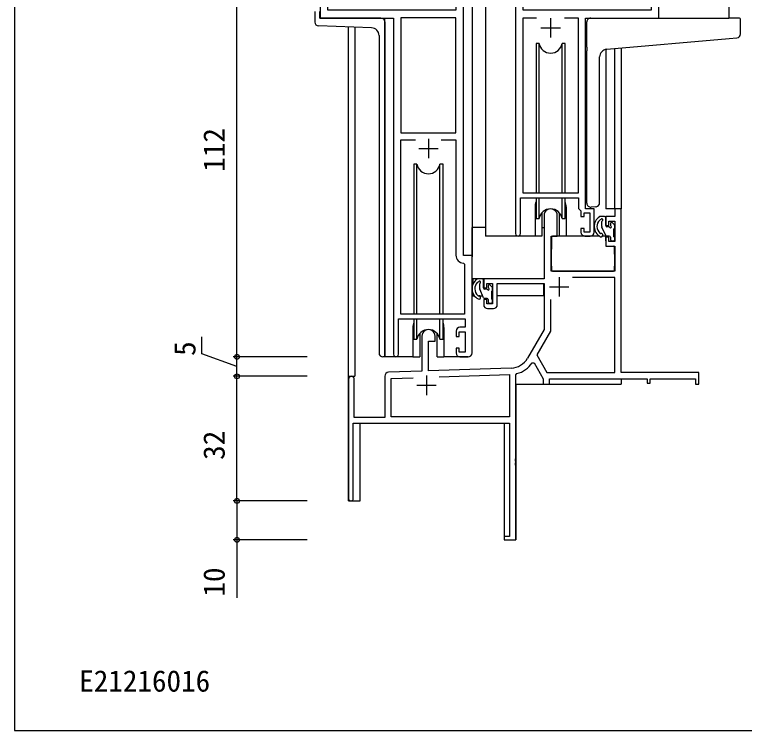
# Model space of a CAD drawing. Units: millimetres, scale not verified. Extents: x -437 to 438, y -301 to 299.
# Drawn here: x -436.8 to -249.3, y -301.3 to -117.5 of the extents above; entities that cross this region are included whole.
import ezdxf
from ezdxf.enums import TextEntityAlignment as Align

# ---------------------------------------------------------------- set-up
doc = ezdxf.new("R2010")
doc.units = ezdxf.units.MM
doc.header["$LTSCALE"] = 2
for name, color, linetype in [('0-1_USER1', 3, 'Continuous'), ('0-2_YKK_11', 7, 'Continuous'), ('0-3_YKK_12', 2, 'Continuous'), ('0-4_YKK_13', 4, 'Continuous'), ('0-6_YKK_D', 6, 'Continuous'), ('0-7_YKK_ZWAK', 7, 'Continuous')]:
    doc.layers.add(name, color=color, linetype=linetype)
doc.styles.add('ＭＳ ゴシック', font='')
doc.styles.get('ＭＳ ゴシック').set_extended_font_data('MS Gothic')

msp = doc.modelspace()

# ---------------------------------------------------------------- linework, layer by layer
at = {"layer": '0-2_YKK_11'}
for p, q in [((-308.054, -113.375), (-308.054, -173.725)), ((-339.454, -118.375), (-339.454, -204.725)), ((-299.054, -118.375), (-299.054, -123.375)), ((-301.554, -120.875), (-296.554, -120.875)), ((-330.454, -149.375), (-330.454, -154.375)), ((-332.954, -151.875), (-327.954, -151.875)), ((-290.254, -174.375), (-288.854, -174.375)), ((-296.854, -184.875), (-296.854, -189.875)), ((-299.354, -187.375), (-294.354, -187.375)), ((-315.254, -192.975), (-313.754, -192.975)), ((-322.354, -205.375), (-320.254, -205.375)), ((-350.954, -211.075), (-350.954, -241.775)), ((-330.954, -210.175), (-330.954, -215.175)), ((-333.454, -212.675), (-328.454, -212.675))]:
    msp.add_line(p, q, dxfattribs=at)
for points in [[(-323.384, -112.445), (-323.384, -116.375), (-356.324, -116.375), (-356.324, -101.106), (-356.954, -99.375), (-356.954, -98.375), (-356.254, -98.375), (-356.254, -93.375), (-358.254, -93.375), (-358.254, -118.375), (-339.454, -118.375)], [(-319.254, -204.375), (-319.254, -179.375), (-321.454, -179.375), (-321.454, -113.375), (-319.254, -113.375), (-319.254, -93.375), (-321.254, -93.375), (-321.254, -98.375), (-320.554, -98.375), (-320.554, -99.375), (-321.184, -101.106), (-321.184, -111.445), (-322.384, -111.445)], [(-287.854, -173.375), (-287.854, -167.375), (-290.054, -167.375), (-290.054, -118.375), (-271.254, -118.375), (-271.254, -93.375), (-273.254, -93.375), (-273.254, -98.375), (-272.554, -98.375), (-272.554, -99.375), (-273.184, -101.106), (-273.184, -116.375), (-306.124, -116.375), (-306.124, -112.445)], [(-295.467, -118.305), (-291.984, -118.305), (-291.984, -163.375), (-306.124, -163.375), (-306.124, -118.305), (-302.641, -118.305)], [(-321.471, -181.303), (-321.184, -181.603), (-321.184, -194.375), (-337.524, -194.375), (-337.524, -149.675), (-333.741, -149.675)], [(-327.168, -149.675), (-323.384, -149.675), (-323.384, -179.305)], [(-306.754, -173.725), (-306.754, -164.575), (-291.854, -164.575), (-291.854, -167.275), (-291.254, -167.875), (-291.254, -169.375), (-290.454, -169.375), (-290.454, -168.375), (-288.954, -168.375), (-288.954, -173.375), (-290.454, -173.375), (-290.454, -172.375), (-291.254, -172.375), (-291.254, -173.375)], [(-280.954, -209.375), (-280.954, -167.375), (-282.584, -167.375), (-282.584, -169.375), (-284.854, -169.375), (-284.854, -171.675), (-284.054, -171.675), (-284.054, -170.575), (-282.584, -170.575), (-282.584, -175.775), (-284.054, -175.775), (-284.054, -174.675), (-284.854, -174.675), (-284.854, -176.975), (-282.584, -176.975), (-282.584, -183.375), (-298.954, -183.375), (-298.954, -174.375), (-297.354, -174.375), (-297.354, -169.075)], [(-300.754, -169.075), (-300.754, -185.375), (-316.254, -185.375), (-316.254, -187.675), (-315.454, -187.675), (-315.454, -186.575), (-313.954, -186.575), (-313.954, -191.775), (-315.454, -191.775), (-315.454, -190.675), (-316.254, -190.675), (-316.254, -191.975)], [(-299.124, -190.677), (-299.124, -198.812), (-302.618, -204.863), (-300.013, -209.375), (-282.584, -209.375), (-282.584, -185.005), (-293.441, -185.005)], [(-312.754, -191.975), (-312.754, -186.575), (-300.754, -186.575), (-300.754, -198.375), (-305.009, -205.743)], [(-338.154, -204.725), (-338.154, -195.575), (-321.054, -195.575), (-321.054, -197.775), (-322.354, -197.775)], [(-323.354, -198.775), (-323.354, -200.175), (-322.554, -200.175), (-322.554, -198.975), (-321.054, -198.975), (-321.054, -204.175), (-322.554, -204.175), (-322.554, -203.175), (-323.354, -203.175), (-323.354, -204.375)], [(-332.154, -200.075), (-332.154, -209.043), (-340.689, -209.341)], [(-309.164, -208.24), (-330.454, -208.984), (-330.454, -201.375), (-328.754, -201.375), (-328.754, -200.075)], [(-303.817, -206.913), (-303.307, -206.929), (-300.954, -211.005), (-300.954, -212.375), (-299.324, -212.375), (-299.324, -211.005), (-274.254, -211.005), (-274.254, -212.175), (-273.454, -212.175), (-273.454, -211.005), (-261.854, -211.005), (-261.854, -212.375), (-260.954, -212.375), (-260.954, -209.375), (-280.954, -209.375)], [(-349.754, -241.775), (-349.754, -222.375), (-309.584, -222.375), (-309.584, -251.475), (-310.954, -251.475), (-310.954, -252.375), (-307.954, -252.375), (-307.954, -233.333), (-308.074, -233.15), (-308.074, -232.6), (-307.954, -232.417), (-307.954, -232.333), (-308.074, -232.15), (-308.074, -231.6), (-307.954, -231.417), (-307.954, -209.966), (-307.727, -209.675)], [(-327.664, -210.517), (-309.584, -209.886), (-309.584, -220.745), (-340.024, -220.745), (-340.024, -210.949), (-334.387, -210.752)], [(-341.654, -210.341), (-341.654, -220.975), (-349.554, -220.975), (-349.554, -211.075)]]:
    msp.add_lwpolyline(points, dxfattribs=at)
msp.add_lwpolyline([(-337.524, -118.305), (-337.524, -147.875), (-323.384, -147.875), (-323.384, -118.305)], close=True, dxfattribs=at)
for centre, radius, start, end in [((-299.054, -169.075), 1.7, 359.99999, 180.00001), ((-307.404, -173.725), 0.65, 179.99999, 0.00001), ((-290.254, -173.375), 1, 180.00001, 269.99999), ((-288.854, -173.375), 1, 270.00001, 359.99999), ((-321.384, -179.305), 2, 180, 267.50807), ((-315.254, -191.975), 1, 180.00001, 269.99999), ((-313.754, -191.975), 1, 270.00001, 359.99999), ((-330.454, -200.075), 1.7, 359.99999, 180.00001), ((-322.354, -198.775), 1, 90.00001, 179.99999), ((-322.354, -204.375), 1, 180.00001, 269.99999), ((-320.254, -204.375), 1, 270.00001, 359.99999), ((-338.804, -204.725), 0.65, 179.99999, 0.00001), ((-309.339, -203.243), 5, 271.99999, 330), ((-309.339, -203.243), 6.63, 284.06642, 326.39018), ((-340.654, -210.341), 1, 91.99998, 180), ((-350.254, -211.075), 0.7, 359.99999, 180.00001), ((-350.354, -241.775), 0.6, 179.99999, 0.00001)]:
    msp.add_arc(centre, radius, start, end, dxfattribs=at)
at = {"layer": '0-3_YKK_12'}
for p, q in [((-358.254, -2.34), (-358.254, -118.375)), ((-319.254, -2.34), (-319.254, -179.675)), ((-315.754, -2.34), (-315.754, -174.375)), ((-253.254, -2.34), (-253.254, -118.375)), ((-341.654, -205.375), (-341.654, -118.375)), ((-350.954, -242.375), (-350.954, -120.679)), ((-349.324, -120.736), (-349.324, -210.375)), ((-284.854, -126.415), (-284.854, -167.375)), ((-282.584, -167.375), (-282.584, -126.204)), ((-280.954, -126.061), (-280.954, -167.375)), ((-303.054, -166.875), (-303.054, -174.375)), ((-295.054, -166.875), (-295.054, -174.375)), ((-282.284, -167.375), (-284.854, -167.375)), ((-303.054, -174.375), (-315.754, -174.375)), ((-288.827, -174.375), (-295.054, -174.375)), ((-334.454, -197.875), (-334.454, -205.375)), ((-326.454, -197.875), (-326.454, -205.375)), ((-334.454, -205.375), (-341.654, -205.375)), ((-320.219, -205.375), (-326.454, -205.375)), ((-350.954, -210.375), (-349.324, -210.375)), ((-280.954, -211.005), (-280.954, -212.375)), ((-307.954, -212.375), (-280.954, -212.375)), ((-307.954, -212.375), (-307.954, -252.375)), ((-310.954, -222.375), (-310.954, -252.375)), ((-310.954, -252.375), (-307.954, -252.375))]:
    msp.add_line(p, q, dxfattribs=at)
msp.add_lwpolyline([(-350.954, -242.375), (-347.954, -242.375), (-347.954, -222.375), (-310.954, -222.375)], dxfattribs=at)
for centre, start, end in [((-299.054, -166.875), 159.63587, 180), ((-299.054, -166.875), 0, 20.36413), ((-330.454, -197.875), 159.63587, 180), ((-330.454, -197.875), 0, 20.36413)]:
    msp.add_arc(centre, 4, start, end, dxfattribs=at)
at = {"layer": '0-4_YKK_13'}
for p, q in [((-359.654, -116.675), (-359.654, -119.409)), ((-358.454, -116.675), (-358.454, -118.375)), ((-342.654, -118.375), (-358.454, -118.375)), ((-341.654, -119.375), (-341.654, -205.375)), ((-289.754, -125.827), (-289.754, -119.375)), ((-288.754, -118.375), (-253.254, -118.375)), ((-250.554, -118.375), (-253.254, -118.375)), ((-250.254, -122.459), (-250.254, -118.675)), ((-345.085, -120.884), (-358.689, -120.409)), ((-343.154, -122.883), (-343.154, -204.375)), ((-284.629, -126.382), (-253.167, -123.63)), ((-253.167, -123.63), (-251.167, -123.455)), ((-302.804, -124.875), (-302.804, -163.375)), ((-302.013, -124.875), (-302.804, -124.875)), ((-302.013, -163.375), (-302.013, -124.875)), ((-295.304, -124.875), (-296.096, -124.875)), ((-296.096, -163.375), (-296.096, -124.875)), ((-295.304, -163.375), (-295.304, -124.875)), ((-289.754, -125.827), (-289.754, -126.831)), ((-289.754, -165.937), (-289.754, -126.831)), ((-286.454, -165.823), (-286.454, -128.375)), ((-334.204, -155.875), (-334.204, -194.375)), ((-333.413, -155.875), (-334.204, -155.875)), ((-333.413, -194.375), (-333.413, -155.875)), ((-326.704, -155.875), (-327.496, -155.875)), ((-327.496, -194.375), (-327.496, -155.875)), ((-326.704, -194.375), (-326.704, -155.875)), ((-302.804, -164.575), (-302.804, -169.875)), ((-302.013, -169.875), (-302.013, -164.575)), ((-296.096, -169.875), (-296.096, -164.575)), ((-295.304, -169.875), (-295.304, -164.575)), ((-287.454, -166.827), (-288.667, -166.933)), ((-287.454, -166.827), (-287.367, -166.819)), ((-302.804, -169.875), (-302.013, -169.875)), ((-296.096, -169.875), (-295.304, -169.875)), ((-286.445, -170.234), (-286.352, -170.175)), ((-285.184, -169.375), (-286.442, -169.375)), ((-285.884, -171.909), (-285.884, -170.626)), ((-284.884, -171.675), (-284.884, -169.675)), ((-319.25, -185.375), (-319.25, -172.175)), ((-315.754, -172.175), (-319.25, -172.175)), ((-301.304, -172.175), (-300.754, -172.175)), ((-284.865, -174.2), (-285.857, -172.034)), ((-284.145, -171.975), (-284.584, -171.975)), ((-283.684, -171.175), (-283.684, -171.514)), ((-282.672, -171.463), (-283.172, -170.963)), ((-282.784, -174.575), (-282.784, -172.475)), ((-282.584, -172.275), (-282.584, -171.675)), ((-286.526, -174.375), (-298.53, -174.375)), ((-284.952, -174.375), (-285.701, -174.375)), ((-283.984, -174.375), (-284.592, -174.375)), ((-298.83, -174.672), (-298.884, -180.875)), ((-283.684, -174.675), (-283.684, -175.275)), ((-283.384, -175.575), (-282.884, -175.575)), ((-282.584, -175.275), (-282.584, -174.775)), ((-298.849, -176.875), (-298.954, -176.875)), ((-282.584, -180.875), (-282.616, -177.272)), ((-298.954, -181.805), (-298.876, -181.884)), ((-298.884, -180.875), (-298.865, -183.078)), ((-282.604, -183.078), (-282.584, -180.875)), ((-298.565, -183.375), (-282.904, -183.375)), ((-301.054, -185.375), (-319.25, -185.375)), ((-319.05, -185.375), (-319.05, -186.824)), ((-316.584, -185.375), (-317.842, -185.375)), ((-317.845, -186.234), (-317.752, -186.175)), ((-317.284, -187.909), (-317.284, -186.626)), ((-316.284, -187.675), (-316.284, -185.675)), ((-315.084, -187.175), (-315.084, -187.514)), ((-314.072, -187.463), (-314.572, -186.963)), ((-300.85, -186.655), (-300.85, -189.675)), ((-319.05, -188.952), (-319.05, -189.675)), ((-316.265, -190.2), (-317.257, -188.034)), ((-315.545, -187.975), (-315.984, -187.975)), ((-314.184, -190.575), (-314.184, -188.475)), ((-313.984, -188.275), (-313.984, -187.675)), ((-319.05, -189.675), (-318.656, -189.675)), ((-317.639, -189.675), (-316.505, -189.675)), ((-315.384, -190.375), (-315.992, -190.375)), ((-315.084, -190.675), (-315.084, -191.275)), ((-314.184, -189.675), (-313.954, -189.675)), ((-313.984, -191.275), (-313.984, -190.775)), ((-300.85, -189.675), (-312.754, -189.675)), ((-314.784, -191.575), (-314.284, -191.575)), ((-334.204, -195.575), (-334.204, -200.875)), ((-333.413, -200.875), (-333.413, -195.575)), ((-327.496, -200.875), (-327.496, -195.575)), ((-326.704, -200.875), (-326.704, -195.575)), ((-332.704, -199.391), (-332.704, -205.375)), ((-328.204, -205.375), (-328.204, -199.391)), ((-334.204, -200.875), (-333.413, -200.875)), ((-327.496, -200.875), (-326.704, -200.875)), ((-341.654, -205.375), (-342.154, -205.375)), ((-334.454, -205.375), (-332.704, -205.375)), ((-328.204, -205.375), (-326.454, -205.375))]:
    msp.add_line(p, q, dxfattribs=at)
for points in [[(-301.304, -168.391), (-301.304, -174.375), (-303.054, -174.375)], [(-295.054, -174.375), (-296.804, -174.375), (-296.804, -168.391)], [(-284.952, -174.375), (-284.884, -176.975), (-282.916, -176.975)]]:
    msp.add_lwpolyline(points, dxfattribs=at)
for centre, radius, start, end in [((-358.654, -119.409), 1, 180, 268), ((-342.654, -119.375), 1, 0, 90), ((-288.754, -119.375), 1, 135.573, 180), ((-288.754, -119.375), 1, 90, 135.573), ((-288.754, -119.375), 1, 121.36729, 135.573), ((-250.554, -118.675), 0.3, 0, 90), ((-345.154, -122.883), 2, 0, 88), ((-251.254, -122.459), 1, 275, 0), ((-299.054, -124.375), 3, 189.59799, 350.40583), ((-284.454, -128.375), 2, 95, 180), ((-330.454, -155.375), 3, 189.59799, 350.40583), ((-288.754, -165.937), 1, 180, 275), ((-287.454, -165.823), 1, 275, 0), ((-299.054, -170.375), 3, 9.59417, 170.40661), ((-284.842, -171.888), 3.003, 124.02615, 241.13309), ((-284.842, -171.888), 2.303, 134.1018, 228.18694), ((-286.457, -169.469), 0.0956, 81.16458, 132.86157), ((-286.352, -169.875), 0.3, 270, 328.21528), ((-285.884, -170.165), 0.25, 303.05573, 148.21528), ((-285.584, -170.626), 0.3, 123.05573, 180), ((-285.184, -169.675), 0.3, 0, 90), ((-285.584, -171.909), 0.3, 180, 204.62356), ((-284.584, -171.675), 0.3, 180, 270), ((-284.145, -172.275), 0.3, 33.05573, 90), ((-283.684, -171.975), 0.25, 213.05573, 56.94427), ((-283.384, -171.175), 0.3, 45, 180), ((-283.384, -171.514), 0.3, 180, 236.94427), ((-282.784, -172.275), 0.2, 270, 0), ((-282.884, -171.675), 0.3, 0, 45), ((-298.53, -174.675), 0.3, 90, 179.5), ((-286.177, -173.381), 0.3, 228.18694, 277.88598), ((-286.074, -174.124), 0.45, 241.13309, 97.88598), ((-284.592, -174.075), 0.3, 204.62356, 270), ((-283.984, -174.675), 0.3, 0, 90), ((-283.384, -175.275), 0.3, 180, 270), ((-282.884, -175.275), 0.3, 270, 0), ((-282.784, -174.775), 0.2, 0, 90), ((-282.916, -177.275), 0.3, 0.5, 90), ((-298.565, -183.075), 0.3, 180.5, 270), ((-282.904, -183.075), 0.3, 270, 359.5), ((-316.242, -187.888), 3.003, 124.02615, 241.13309), ((-317.857, -185.469), 0.0956, 81.16458, 132.86157), ((-316.584, -185.675), 0.3, 0, 90), ((-316.242, -187.888), 2.303, 134.1018, 228.18694), ((-317.752, -185.875), 0.3, 270, 328.21528), ((-317.284, -186.165), 0.25, 303.05573, 148.21528), ((-316.984, -186.626), 0.3, 123.05573, 180), ((-314.784, -187.175), 0.3, 45, 180), ((-314.784, -187.514), 0.3, 180, 236.94427), ((-314.284, -187.675), 0.3, 0, 45), ((-316.984, -187.909), 0.3, 180, 204.62356), ((-315.984, -187.675), 0.3, 180, 270), ((-315.545, -188.275), 0.3, 33.05573, 90), ((-315.084, -187.975), 0.25, 213.05573, 56.94427), ((-314.184, -188.275), 0.2, 270, 0), ((-317.577, -189.381), 0.3, 228.18694, 277.88598), ((-317.474, -190.124), 0.45, 241.13309, 97.88598), ((-315.992, -190.075), 0.3, 204.62356, 270), ((-315.384, -190.675), 0.3, 0, 90), ((-314.784, -191.275), 0.3, 180, 270), ((-314.284, -191.275), 0.3, 270, 0), ((-314.184, -190.775), 0.2, 0, 90), ((-330.454, -201.375), 3, 9.59417, 170.40661), ((-342.154, -204.375), 1, 180, 270)]:
    msp.add_arc(centre, radius, start, end, dxfattribs=at)
at = {"layer": '0-6_YKK_D'}
for p, q in [((-379.654, -205.375), (-379.654, -93.375)), ((-361.654, -205.375), (-380.654, -205.375)), ((-361.654, -205.375), (-380.654, -205.375)), ((-379.654, -210.375), (-379.654, -205.375)), ((-361.654, -210.375), (-380.654, -210.375)), ((-361.654, -210.375), (-380.654, -210.375)), ((-379.654, -242.375), (-379.654, -210.375)), ((-361.654, -242.375), (-380.654, -242.375)), ((-361.654, -242.375), (-380.654, -242.375)), ((-361.654, -252.375), (-380.654, -252.375))]:
    msp.add_line(p, q, dxfattribs=at)
for points in [[(-379.654, -207.875), (-388.662, -204.582), (-388.662, -200.235)], [(-379.654, -242.375), (-379.654, -252.375), (-379.654, -267.3)]]:
    msp.add_lwpolyline(points, dxfattribs=at)
for centre in [(-379.654, -205.375), (-379.654, -205.375), (-379.654, -210.375), (-379.654, -210.375), (-379.654, -242.375), (-379.654, -242.375), (-379.654, -252.375)]:
    msp.add_circle(centre, 0.637, dxfattribs=at)
at = {"layer": '0-7_YKK_ZWAK'}
msp.add_line((-436.8, 263.7), (-436.8, -301.3), dxfattribs=at)
msp.add_lwpolyline([(-436.8, -301.3), (438.2, -301.3), (438.2, 263.7)], dxfattribs=at)

# ---------------------------------------------------------------- texts
at = {"layer": '0-1_USER1', "style": 'ＭＳ ゴシック'}
msp.add_text('E21216016', height=5.499, dxfattribs=at).set_placement((-420.2, -293), align=Align.BOTTOM_LEFT)
at = {"layer": '0-6_YKK_D', "style": 'ＭＳ ゴシック'}
for s, p in [('112', (-381.154, -157.855)), ('5', (-388.662, -205.136)), ('32', (-381.154, -231.83)), ('10', (-381.154, -266.951))]:
    msp.add_text(s, height=5.499, rotation=90, dxfattribs=at).set_placement(p, align=Align.BOTTOM_LEFT)

doc.saveas('drawing.dxf')
